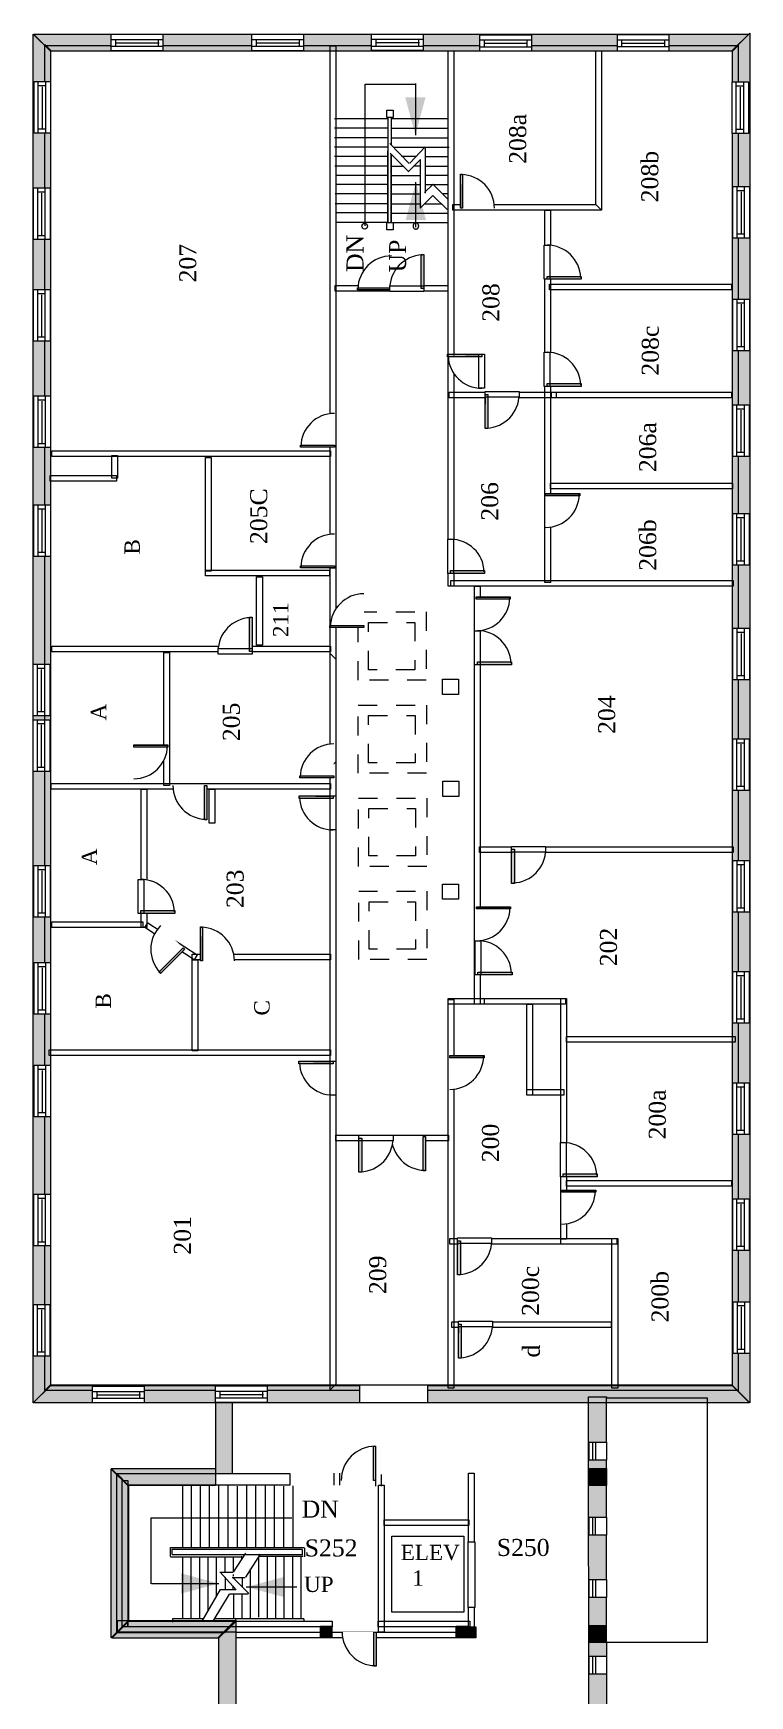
# Model space of a CAD drawing. Header units: inches. Extents: x -2146 to 2329, y -2253 to 2161.
# Drawn here: x 1146 to 1902, y 407 to 2161 of the extents above; entities that cross this region are included whole.
import ezdxf

# ---------------------------------------------------------------- set-up
doc = ezdxf.new("R2010")
doc.units = ezdxf.units.IN
doc.header["$LTSCALE"] = 96
doc.header["$MEASUREMENT"] = 0
doc.linetypes.add('STYLE_01', pattern=[0.416641, 0.208282, -0.208359])
doc.layers.add('None', color=7, linetype='Continuous', lineweight=5)
doc.styles.add('Times', font='Times')

# ---------------------------------------------------------------- blocks, each defined once
blk = doc.blocks.new('Symbol #19')
at = {"layer": 'None', "linetype": 'Continuous', "lineweight": 5}
blk.add_hatch(color=255, dxfattribs=at).paths.add_polyline_path([(-6, 6), (6, 6), (6, -6), (-6, -6)])
at = {"layer": 'None', "color": 7, "linetype": 'Continuous', "lineweight": 5}
blk.add_lwpolyline([(-6, 6), (6, 6), (6, -6), (-6, -6)], close=True, dxfattribs=at)
blk = doc.blocks.new("3' dr lh")
at = {"color": 7, "linetype": 'Continuous', "lineweight": 5}
blk.add_wipeout([(-18, 18.1), (-11, 17.4), (-4.2, 15.4), (2, 12.1), (7.5, 7.6), (11.9, 2.1), (15.3, -4.1), (17.3, -10.9), (18, -17.9), (-18, -17.9)], dxfattribs=at).dxf.layer = 'None'
at = {"layer": 'None', "linetype": 'Continuous', "lineweight": 5}
blk.add_hatch(color=255, dxfattribs=at).paths.add_polyline_path([(-18, -16.1), (18, -16.1), (18, -18.1), (-18, -18.1)])
at = {"layer": 'None', "color": 7, "linetype": 'Continuous', "lineweight": 5}
blk.add_lwpolyline([(-18, -16.1), (18, -16.1), (18, -18.1), (-18, -18.1)], close=True, dxfattribs=at)
blk.add_arc((-18, -17.9), 36, 0, 90, dxfattribs=at)
blk = doc.blocks.new("3' dr rh")
at = {"color": 7, "linetype": 'Continuous', "lineweight": 5}
blk.add_wipeout([(-17, 17.5), (-10.2, 16.7), (-3.6, 14.6), (2.4, 11.3), (7.7, 6.9), (12, 1.5), (15.2, -4.6), (17.2, -11.2), (17.9, -18), (-17.6, -18)], dxfattribs=at).dxf.layer = 'None'
at = {"layer": 'None', "linetype": 'Continuous', "lineweight": 5}
blk.add_hatch(color=255, dxfattribs=at).paths.add_polyline_path([(-17.9, 18), (-15.6, 18), (-15.6, -18), (-17.9, -18)])
at = {"layer": 'None', "color": 7, "linetype": 'Continuous', "lineweight": 5}
blk.add_lwpolyline([(-17.9, 18), (-15.6, 18), (-15.6, -18), (-17.9, -18)], close=True, dxfattribs=at)
blk.add_arc((-17.6, -18), 35.5, 0, 88.9999, dxfattribs=at)
blk = doc.blocks.new("1'6 Pier")
at = {"layer": 'None', "linetype": 'Continuous', "lineweight": 5}
blk.add_hatch(color=255, dxfattribs=at).paths.add_polyline_path([(-9, 9), (9, 9), (9, -9), (-9, -9)])
at = {"layer": 'None', "color": 7, "linetype": 'Continuous', "lineweight": 5}
blk.add_lwpolyline([(-9, 9), (9, 9), (9, -9), (-9, -9)], close=True, dxfattribs=at)
blk = doc.blocks.new('1-7 window')
at = {"color": 7, "linetype": 'Continuous', "lineweight": 5}
blk.add_wipeout([(-9.25, 9.5), (9.25, 9.5), (9.25, -9.5), (-9.25, -9.5)], dxfattribs=at).dxf.layer = 'None'
at = {"layer": 'None', "color": 7, "linetype": 'Continuous', "lineweight": 5}
blk.add_lwpolyline([(-9.25, 9.5), (9.25, 9.5), (9.25, -9.5), (-9.25, -9.5)], close=True, dxfattribs=at)
at = {"color": 7, "linetype": 'Continuous', "lineweight": 5}
blk.add_wipeout([(-9.25, 9.5), (-2.625, 9.5), (-2.625, -9.5), (-9.25, -9.5)], dxfattribs=at).dxf.layer = 'None'
at = {"layer": 'None', "color": 7, "linetype": 'Continuous', "lineweight": 5}
blk.add_lwpolyline([(-9.25, 9.5), (-2.625, 9.5), (-2.625, -9.5), (-9.25, -9.5)], close=True, dxfattribs=at)
at = {"color": 7, "linetype": 'Continuous', "lineweight": 5}
blk.add_wipeout([(-9.125, 9.5), (-5.5, 9.5), (-5.5, -9.5), (-9.125, -9.5)], dxfattribs=at).dxf.layer = 'None'
at = {"layer": 'None', "color": 7, "linetype": 'Continuous', "lineweight": 5}
blk.add_lwpolyline([(-9.125, 9.5), (-5.5, 9.5), (-5.5, -9.5), (-9.125, -9.5)], close=True, dxfattribs=at)
blk = doc.blocks.new("3' drlh")
at = {"color": 7, "linetype": 'Continuous', "lineweight": 5}
blk.add_wipeout([(18, 16.5), (17.3, 9.7), (15.4, 3.2), (12.3, -2.8), (8, -8.2), (2.9, -12.6), (-3.1, -15.9), (-9.5, -18.1), (-16.3, -19), (-17.5, 16.5)], dxfattribs=at).dxf.layer = 'None'
at = {"layer": 'None', "color": 7, "linetype": 'Continuous', "lineweight": 5}
blk.add_arc((-17.5, 16.5), 35.5, 272.0001, 0, dxfattribs=at)
at = {"color": 7, "linetype": 'Continuous', "lineweight": 5}
blk.add_wipeout([(-18, 19.5), (18, 19.5), (18, 13.5), (-18, 13.5)], dxfattribs=at).dxf.layer = 'None'
at = {"layer": 'None', "linetype": 'Continuous', "lineweight": 5}
blk.add_hatch(color=255, dxfattribs=at).paths.add_polyline_path([(-18, 16.5), (-15, 16.5), (-15, -19.5), (-18, -19.5)])
at = {"layer": 'None', "color": 7, "linetype": 'Continuous', "lineweight": 5}
for points in [[(-18, 19.5), (18, 19.5), (18, 13.5), (-18, 13.5)], [(-18, 16.5), (-15, 16.5), (-15, -19.5), (-18, -19.5)]]:
    blk.add_lwpolyline(points, close=True, dxfattribs=at)
blk = doc.blocks.new("4'-6' window")
at = {"color": 7, "linetype": 'Continuous', "lineweight": 5}
blk.add_wipeout([(-27.25, 8.75), (27.25, 8.75), (27.25, -8.75), (-27.25, -8.75)], dxfattribs=at).dxf.layer = 'None'
at = {"layer": 'None', "color": 7, "linetype": 'Continuous', "lineweight": 5}
blk.add_lwpolyline([(-27.25, 8.75), (27.25, 8.75), (27.25, -8.75), (-27.25, -8.75)], close=True, dxfattribs=at)
at = {"color": 7, "linetype": 'Continuous', "lineweight": 5}
blk.add_wipeout([(-27.25, 3.25), (27.25, 3.25), (27.25, -4.25), (-27.25, -4.25)], dxfattribs=at).dxf.layer = 'None'
at = {"layer": 'None', "color": 7, "linetype": 'Continuous', "lineweight": 5}
blk.add_line((-21.75, -0.25), (23.25, -0.25), dxfattribs=at)
for points in [[(-27.25, 3.25), (27.25, 3.25), (27.25, -4.25), (-27.25, -4.25)], [(-27.25, 3.25), (-22.75, 3.25), (-22.75, -4.25), (-27.25, -4.25)], [(22.75, 3.25), (27.25, 3.25), (27.25, -4.25), (22.75, -4.25)]]:
    blk.add_lwpolyline(points, close=True, dxfattribs=at)

msp = doc.modelspace()

# ---------------------------------------------------------------- hatches: boundary and pattern name
at = {"layer": 'None', "linetype": 'Continuous', "lineweight": 5}
for points in [[(1164.2, 2142.1), (1164.2, 733.8), (1146.2, 716), (1146.2, 2159.9)], [(1883.3, 2142), (1164.3, 2142), (1146.4, 2160), (1901.2, 2160)], [(1902.2, 2161), (1902.2, 716), (1884.2, 733.8), (1884.2, 2143.2)], [(1356, 721.3), (1356, 641), (1338.7, 641), (1338.7, 721.3)], [(1341.5, 467.5), (1229, 467.5), (1247, 485.5), (1359.5, 485.5)], [(1592.6, 479.4), (1613.1, 479.4), (1613.1, 467.9), (1592.6, 467.9)]]:
    msp.add_hatch(color=255, dxfattribs=at).paths.add_polyline_path(points)
at = {"layer": 'None', "linetype": 'Continuous', "lineweight": 211}
for points in [[(1732.5, 364), (1732, 722), (1751.2, 722), (1751, 382)], [(1228.5, 646.5), (1338.5, 646.5), (1338.5, 628.5), (1246.5, 628.5)], [(1228.5, 468), (1228.5, 646), (1246.5, 628), (1246.5, 486)], [(1360, 487), (1360, 364), (1342, 382), (1342, 469)]]:
    msp.add_hatch(color=255, dxfattribs=at).paths.add_polyline_path(points)

# ---------------------------------------------------------------- linework, layer by layer
at = {"layer": 'None', "color": 7, "linetype": 'Continuous', "lineweight": 5}
for p, q in [((1496.4, 1957.9), (1496.4, 2107.4)), ((1496.4, 2107.4), (1549.9, 2107.4)), ((1549.4, 2107.9), (1549.4, 2053.4)), ((1583.2, 2070.8), (1523.8, 2070.8)), ((1520.1, 2060.7), (1464.1, 2060.7)), ((1524.4, 2060.7), (1584.2, 2060.7)), ((1519.9, 2040.8), (1463.9, 2040.8)), ((1520, 2050.8), (1464, 2050.8)), ((1520.4, 2046.9), (1520.4, 2034.9)), ((1520.4, 2037.4), (1520.4, 1960.4)), ((1522.3, 2044.6), (1542.9, 2023.4)), ((1524, 2050.5), (1583, 2050.5)), ((1526.3, 2040.7), (1585.2, 2040.7)), ((1543.6, 2024), (1559.9, 2041)), ((1559.9, 2040), (1559.9, 1992.4)), ((1519.9, 2030.9), (1463.9, 2030.9)), ((1520.4, 2020.9), (1464.4, 2020.9)), ((1542.4, 2014.9), (1522.9, 2034.4)), ((1523.9, 2033.4), (1523.9, 1960.9)), ((1523.9, 2020.9), (1535.9, 2020.9)), ((1550.4, 2030.9), (1534.9, 2030.9)), ((1554.9, 2027.9), (1542.1, 2015.1)), ((1554.9, 2020.9), (1547.4, 2020.9)), ((1554.9, 1976.4), (1554.9, 2027.9)), ((1559.9, 2030.9), (1584.4, 2030.9)), ((1559.9, 2020.9), (1583.4, 2020.9)), ((1520.4, 2010.9), (1465.4, 2010.9)), ((1520.4, 2001.4), (1465.4, 2001.4)), ((1523.9, 2010.9), (1554.9, 2010.9)), ((1523.9, 2001.4), (1554.9, 2001.4)), ((1549.9, 1956.4), (1549.9, 2003.9)), ((1559.2, 1992.9), (1568.1, 2001.9)), ((1559.9, 2011.4), (1583.4, 2011.4)), ((1559.9, 2001.4), (1583.4, 2001.4)), ((1567.9, 2001.9), (1583.2, 1986.4)), ((1520.4, 1991.4), (1464.9, 1991.4)), ((1523.9, 1991.4), (1554.9, 1991.4)), ((1567.9, 1989.9), (1554.6, 1976.6)), ((1582.9, 1974.9), (1567.9, 1989.9)), ((1578.9, 1991.9), (1584.4, 1991.9)), ((1520.4, 1980.9), (1464.9, 1980.9)), ((1520.4, 1971.4), (1465.4, 1971.4)), ((1524.4, 1980.9), (1554.9, 1980.9)), ((1524.4, 1971.3), (1584.4, 1971.3)), ((1558.9, 1980.9), (1576.9, 1980.9)), ((1839.5, 719.1), (1839.5, 582.8)), ((1303.9, 563.7), (1303.9, 628)), ((1313.3, 563.8), (1313.3, 628)), ((1322.8, 563), (1322.8, 628.5)), ((1332.2, 563.8), (1332.2, 628.5)), ((1342, 563.1), (1342, 628.5)), ((1351.8, 563.9), (1351.8, 628.6)), ((1361.6, 563.2), (1361.6, 627.9)), ((1371.4, 563), (1371.4, 628.8)), ((1381.2, 563.8), (1381.2, 628.6)), ((1391.1, 563.6), (1391.1, 628.4)), ((1400.9, 562.9), (1400.9, 628.5)), ((1410.7, 563.2), (1410.7, 628)), ((1420.5, 563.6), (1420.5, 628.3)), ((1270.2, 594.5), (1419, 594.5)), ((1270.4, 525), (1270.4, 594.5)), ((1290.9, 553.8), (1290.9, 563.3)), ((1290.9, 563.3), (1432, 563.3)), ((1432.5, 563), (1432.5, 553.5)), ((1366, 553), (1291, 553)), ((1430, 555.3), (1292.7, 555.3)), ((1292.9, 555.8), (1292.9, 561.3)), ((1292.9, 561.3), (1430, 561.3)), ((1303.9, 488.5), (1303.9, 552.5)), ((1312.8, 488.5), (1312.8, 552.5)), ((1321.8, 488.5), (1321.8, 553)), ((1330.7, 497), (1330.7, 552.5)), ((1339.6, 512), (1339.6, 553)), ((1348.6, 537.4), (1348.6, 553)), ((1357.4, 537.3), (1370.4, 557.3)), ((1357.5, 537.6), (1357.5, 553)), ((1366.4, 551), (1366.4, 553.9)), ((1370.4, 532), (1386, 556.2)), ((1431, 553.8), (1384.2, 553.8)), ((1384.3, 489.8), (1384.3, 553.5)), ((1393.2, 488), (1393.2, 553.5)), ((1402.2, 488), (1402.2, 553.5)), ((1411.1, 488.2), (1411.1, 553.6)), ((1420.1, 488), (1420.1, 553.8)), ((1429, 488.1), (1429, 553.8)), ((1430, 561), (1430, 555)), ((1342.9, 537.3), (1356.9, 537.3)), ((1360.2, 518.5), (1343.4, 537.3)), ((1348.6, 531.8), (1348.6, 519)), ((1355.9, 531.7), (1369.9, 531.7)), ((1373.5, 514.5), (1356.5, 531.8)), ((1357.6, 532.8), (1357.6, 534.7)), ((1366.8, 522.2), (1366.8, 531.1)), ((1375.4, 488.5), (1375.4, 540.5)), ((1271, 525.2), (1342, 525.2)), ((1343.5, 519), (1324, 485.5)), ((1336.1, 485.5), (1353.2, 514)), ((1343.4, 519), (1359.9, 519)), ((1353.1, 514.2), (1372.8, 514.2)), ((1356.9, 522.9), (1356.9, 519)), ((1357.8, 488.8), (1357.8, 514.1)), ((1366.7, 488.8), (1366.7, 513.9)), ((1424.2, 521.5), (1371, 521.5)), ((1325, 488), (1293, 488)), ((1293, 488), (1293, 484.5)), ((1431.8, 488), (1337.8, 488)), ((1431.8, 488), (1431.8, 485.5))]:
    msp.add_line(p, q, dxfattribs=at)
for points in [[(1164.2, 2142.1), (1164.2, 733.8), (1146.2, 716), (1146.2, 2159.9)], [(1883.3, 2142), (1164.3, 2142), (1146.4, 2160), (1901.2, 2160)], [(1902.2, 2161), (1902.2, 716), (1884.2, 733.8), (1884.2, 2143.2)], [(1158.2, 728.8), (1158.2, 2149.2), (1164.2, 2143.3), (1164.2, 734.7)], [(1158.2, 2148), (1890.2, 2148), (1884.2, 2142), (1164.2, 2142)], [(1465.3, 2147.6), (1465.3, 1500.4), (1459.4, 1506.4), (1459.4, 2147.6)], [(1583.9, 1577.4), (1583.9, 2142.4), (1589.9, 2142.4), (1589.9, 1577.4)], [(1745.9, 2142.4), (1745.9, 1974.4), (1739.9, 1980.4), (1739.9, 2142.4)], [(1890, 2149), (1890, 728.2), (1884, 734.2), (1884, 2143.1)], [(1745.9, 1974.4), (1588.9, 1974.4), (1588.9, 1980.4), (1739.9, 1980.4)], [(1691.9, 1974.4), (1691.9, 1581.4), (1685.9, 1581.4), (1685.9, 1974.4)], [(1583.7, 1888.8), (1464.8, 1888.8), (1464.8, 1894.8), (1583.7, 1894.8)], [(1882.9, 1890.4), (1690.9, 1890.4), (1690.9, 1896.4), (1882.9, 1896.4)], [(1234.9, 1715.4), (1234.9, 1691.4), (1228.9, 1691.4), (1228.9, 1715.4)], [(1327.9, 1593.4), (1327.9, 1713.4), (1333.9, 1713.4), (1333.9, 1593.4)], [(1233.9, 1688.4), (1163.9, 1688.4), (1163.9, 1694.4), (1233.9, 1694.4)], [(1883.9, 1680.4), (1691.9, 1680.4), (1691.9, 1686.4), (1883.9, 1686.4)], [(1465.6, 1596.9), (1465.6, 1354.9), (1459.6, 1354.9), (1459.6, 1596.9)], [(1381.9, 1515.4), (1381.9, 1587.4), (1387.9, 1587.4), (1387.9, 1515.4)], [(1884.9, 1577.4), (1586.9, 1577.4), (1586.9, 1583.4), (1884.9, 1583.4)], [(1617.9, 1577.4), (1617.9, 1136.4), (1611.9, 1136.4), (1611.9, 1577.4)], [(1459.9, 1508.4), (1165.9, 1508.4), (1165.9, 1514.4), (1459.9, 1514.4)], [(1289.9, 1507.4), (1289.9, 1367.4), (1283.9, 1367.4), (1283.9, 1507.4)], [(1577.9, 1479.4), (1594.9, 1479.4), (1594.9, 1463.4), (1577.9, 1463.4)], [(1459.6, 729.4), (1459.6, 1386.1), (1465.6, 1392.2), (1465.6, 735.5)], [(1578.4, 1371.8), (1595.4, 1371.8), (1595.4, 1355.8), (1578.4, 1355.8)], [(1265.9, 1363.4), (1265.9, 1217.4), (1259.9, 1217.4), (1259.9, 1363.4)], [(1337.9, 1363.4), (1337.9, 1327.4), (1331.9, 1327.4), (1331.9, 1363.4)], [(1578, 1263.2), (1595, 1263.2), (1595, 1247.2), (1578, 1247.2)], [(1267.2, 1222.4), (1319.2, 1188.4), (1315.9, 1183.4), (1263.9, 1217.4)], [(1459.9, 1183.4), (1313.9, 1183.4), (1313.9, 1189.4), (1459.9, 1189.4)], [(1319.9, 1183.4), (1319.9, 1087.4), (1313.9, 1087.4), (1313.9, 1183.4)], [(1621.9, 1136.4), (1583.9, 1136.4), (1583.9, 1142.4), (1621.9, 1142.4)], [(1589.9, 1141.4), (1589.9, 731.4), (1583.9, 731.4), (1583.9, 1141.4)], [(1611.9, 1142.4), (1707.9, 1142.4), (1707.9, 1136.4), (1611.9, 1136.4)], [(1708.9, 1142.4), (1708.9, 888.4), (1702.9, 888.4), (1702.9, 1142.4)], [(1672.9, 1136.4), (1672.9, 1040.4), (1666.9, 1040.4), (1666.9, 1136.4)], [(1886.9, 1096.4), (1708.9, 1096.4), (1708.9, 1102.4), (1886.9, 1102.4)], [(1666.9, 1046.4), (1705.9, 1046.4), (1705.9, 1040.4), (1666.9, 1040.4)], [(1584.2, 992.3), (1465.3, 992.3), (1465.3, 998.3), (1584.2, 998.3)], [(1882.9, 944.4), (1708.9, 944.4), (1708.9, 950.4), (1882.9, 950.4)], [(1761.9, 883.4), (1585.9, 883.4), (1585.9, 889.4), (1761.9, 889.4)], [(1702.9, 889.4), (1762.9, 889.4), (1762.9, 883.4), (1702.9, 883.4)], [(1762.9, 889.4), (1762.9, 731.4), (1756.9, 731.4), (1756.9, 889.4)], [(1755.9, 795.4), (1587.9, 795.4), (1587.9, 801.4), (1755.9, 801.4)], [(1356, 721.3), (1356, 641), (1338.7, 641), (1338.7, 721.3)], [(1732.5, 364), (1732, 722), (1751.2, 722), (1751, 382)], [(1228.5, 646.5), (1338.5, 646.5), (1338.5, 628.5), (1246.5, 628.5)], [(1228.5, 468), (1228.5, 646), (1246.5, 628), (1246.5, 486)], [(1417, 629.1), (1246.4, 629.1), (1234.4, 641.1), (1417, 641.1)], [(1246.4, 628.8), (1246.4, 485.3), (1234.4, 473.3), (1234.4, 640.8)], [(1246, 634), (1246, 479.5), (1240, 479.5), (1240, 634)], [(1510.4, 474), (1510.4, 628.8), (1516.4, 628.8), (1516.4, 474)], [(1605.9, 586.3), (1516.4, 586.3), (1516.4, 592.3), (1605.9, 592.3)], [(1341.5, 467.5), (1229, 467.5), (1247, 485.5), (1359.5, 485.5)], [(1246.2, 485.3), (1360, 485.2), (1348, 473.2), (1234.2, 473.3)], [(1235, 486), (1360, 486), (1360, 474), (1235, 474)], [(1246, 485.3), (1461.5, 485.3), (1461.5, 479.3), (1246, 479.3)], [(1360, 487), (1360, 364), (1342, 382), (1342, 469)], [(1360.2, 474), (1613, 474), (1613, 468), (1360.2, 468)], [(1592.6, 479.4), (1613.1, 479.4), (1613.1, 467.9), (1592.6, 467.9)]]:
    msp.add_lwpolyline(points, close=True, dxfattribs=at)
at = {"layer": 'None', "color": 7, "linetype": 'Continuous', "lineweight": 5, "flags": 128}
msp.add_lwpolyline([(1492.9, 1957.4, -0.414214), (1495.9, 1960.4, -0.414214), (1498.9, 1957.4, -0.414214), (1495.9, 1954.4, -0.414214), (1492.9, 1957.4, -0.414214)], format="xyb", close=True, dxfattribs=at)
at = {"layer": 'None', "color": 7, "linetype": 'Continuous', "lineweight": 5}
msp.add_open_spline([(1548.4, 1960.4), (1549.1, 1960.9), (1549.9, 1960.9), (1550.7, 1960.9), (1551.4, 1960.4), (1552.1, 1960), (1552.5, 1959.2), (1552.9, 1958.5), (1552.9, 1956.8), (1552.5, 1956), (1552.1, 1955.2), (1551.4, 1954.8), (1550.7, 1954.4), (1549.9, 1954.4), (1549.1, 1954.4), (1548.4, 1954.8), (1547.7, 1955.2), (1547.3, 1956), (1546.9, 1956.8), (1546.9, 1958.5), (1547.3, 1959.2), (1547.7, 1960), (1548.4, 1960.4)], degree=2, knots=[0, 0, 0, 0.080566, 0.080566, 0.161131, 0.161131, 0.244492, 0.244492, 0.330565, 0.416639, 0.416639, 0.5, 0.5, 0.580566, 0.580566, 0.661131, 0.661131, 0.744492, 0.744492, 0.830565, 0.916639, 0.916639, 1, 1, 1], dxfattribs=at)
at = {"layer": 'None', "color": 7, "lineweight": 5}
for points in [[(1549.4, 2053.4), (1538.7, 2093.4), (1560.1, 2093.4)], [(1549.9, 2003.9), (1560.6, 1963.9), (1539.2, 1963.9)], [(1342, 525.2), (1302, 514.5), (1302, 536)], [(1371, 521.5), (1411, 532.2), (1411, 510.8)]]:
    msp.add_solid(points, dxfattribs=at)

# ---------------------------------------------------------------- block references
at = {"layer": 'None', "color": 7, "rotation": 180}
for p in [(1455.4, 474.3), (1598.4, 474.3)]:
    msp.add_blockref('Symbol #19', p, dxfattribs=at)

# ---------------------------------------------------------------- texts
at = {"layer": 'None', "color": 7, "attachment_point": 1, "rotation": 90, "style": 'Times'}
for s, insert, char_height in [('208a', (1648.4, 2023.2), 17.96), ('208b', (1787.8, 1982.6), 17.96), ('207', (1300.2, 1898.1), 17.96), ('208', (1620.1, 1856.5), 17.96), ('208c', (1788.3, 1799.7), 17.96), ('206a', (1785.6, 1697.9), 17.96), ('206', (1618.9, 1646.7), 17.96), ('205C', (1375.1, 1622), 17.96), ('206b', (1785.6, 1593.8), 17.96), ('B', (1242.4, 1610.9), 16.2), ('211', (1399.2, 1523.8), 16.16), ('204', (1742.3, 1421.7), 17.96), ('A', (1207, 1435.9), 16.2), ('205', (1346.2, 1414), 17.96), ('A', (1197.2, 1283.2), 16.2), ('203', (1350.2, 1237.9), 17.96), ('202', (1744.2, 1176.5), 17.96), ('B', (1211.9, 1131.8), 16.2), ('C', (1379.3, 1124.5), 16.2), ('200a', (1795.7, 993.8), 17.96), ('200', (1619.7, 969.7), 17.96), ('201', (1294.5, 872.2), 17.96), ('209', (1500.7, 830.6), 17.96), ('200c', (1661.9, 807.6), 17.96), ('200b', (1798.6, 800.7), 17.96), ('d', (1662.8, 763.6), 18)]:
    msp.add_mtext(s, dxfattribs=dict(at, insert=insert, char_height=char_height))
at = {"layer": 'None', "color": 7, "attachment_point": 1, "style": 'Times'}
for s, insert, char_height in [('DN', (1429.4, 612.7), 17.96), ('S252', (1432.6, 571.7), 17.96), ('S250', (1635.3, 572.2), 17.96), ('UP', (1431.9, 532.4), 16.16)]:
    msp.add_mtext(s, dxfattribs=dict(at, insert=insert, char_height=char_height))

# ---------------------------------------------------------------- wipeouts: each hides what was drawn before it
at = {"color": 7, "linetype": 'STYLE_01', "lineweight": 5}
for points in [[(1488.9, 1550.4), (1560.9, 1550.4), (1560.9, 1478.4), (1488.9, 1478.4)], [(1489.1, 1452.1), (1561.1, 1452.1), (1561.1, 1380.1), (1489.1, 1380.1)], [(1489.4, 1353.9), (1561.4, 1353.9), (1561.4, 1281.9), (1489.4, 1281.9)], [(1489.6, 1255.6), (1561.6, 1255.6), (1561.6, 1183.6), (1489.6, 1183.6)]]:
    msp.add_wipeout(points, dxfattribs=at).dxf.layer = 'None'

# ---------------------------------------------------------------- next in the draw order: linework, layer by layer
at = {"layer": 'None', "color": 7, "linetype": 'STYLE_01', "lineweight": 5}
for points in [[(1488.9, 1550.4), (1560.9, 1550.4), (1560.9, 1478.4), (1488.9, 1478.4)], [(1489.1, 1452.1), (1561.1, 1452.1), (1561.1, 1380.1), (1489.1, 1380.1)], [(1489.4, 1353.9), (1561.4, 1353.9), (1561.4, 1281.9), (1489.4, 1281.9)], [(1489.6, 1255.6), (1561.6, 1255.6), (1561.6, 1183.6), (1489.6, 1183.6)]]:
    msp.add_lwpolyline(points, close=True, dxfattribs=at)

# ---------------------------------------------------------------- next in the draw order: block references
at = {"layer": 'None', "color": 7}
for name, p in [("4'-6' window", (1255.6, 2151.2)), ("4'-6' window", (1404.2, 2151.2)), ("4'-6' window", (1530.4, 2151.4)), ("4'-6' window", (1644.6, 2150.7)), ("4'-6' window", (1789.8, 2150.9)), ("3' dr rh", (1614.9, 1994.4)), ("3' dr rh", (1340.5, 1200.1)), ("3' drlh", (1611.9, 870.4)), ("3' drlh", (1612.8, 782.4)), ('1-7 window', (1742, 439))]:
    msp.add_blockref(name, p, dxfattribs=at)
for name, p, rotation in [("4'-6' window", (1155.7, 2082.8), -90), ("4'-6' window", (1892.3, 2082.4), -90), ("4'-6' window", (1155.2, 1970.5), -90), ("4'-6' window", (1893.3, 1972), -90), ("3' drlh", (1704.9, 1919.4), 90), ("3' dr rh", (1506.2, 1908.1), 90), ("4'-6' window", (1155.2, 1863.3), -90), ("4'-6' window", (1893.3, 1853.3), -90), ("4'-6' window", (1155.5, 1751), -90), ("3' dr rh", (1446, 1742), 90), ("4'-6' window", (1893, 1741.6), -90), ("3' dr rh", (1704.9, 1657.4), -90), ("4'-6' window", (1155.5, 1636.2), -90), ("4'-6' window", (1893, 1627), -90), ("3' dr rh", (1446, 1614.7), 90), ("3' drlh", (1603, 1609.1), 90), ("3' dr rh", (1631.6, 1548.4), -90), ("3' drlh", (1359.2, 1525.3), 180), ("4'-6' window", (1893.3, 1506), -90), ("4'-6' window", (1154.9, 1409.4), -90), ("3' dr rh", (1445.3, 1393.2), 90), ("4'-6' window", (1893, 1389.2), -90), ("4'-6' window", (1155.4, 1255.6), -90), ("4'-6' window", (1893.1, 1260.9), -90), ("3' drlh", (1276.2, 1250.2), 90), ("3' drlh", (1631.9, 1185.4), 90), ("4'-6' window", (1155.7, 1153.1), -90), ("4'-6' window", (1893, 1143.6), -90), ("4'-6' window", (1155.7, 1044.9), -90), ("3' drlh", (1446, 1058.5), -90), ("3' dr rh", (1603.9, 1064.4), -90), ("4'-6' window", (1893, 1026.3), -90), ("3' dr rh", (1542.1, 978.7), 180), ("3' drlh", (1721.9, 972.4), 90), ("4'-6' window", (1155.5, 908.6), -90), ("3' dr rh", (1721.9, 922.4), -90), ("4'-6' window", (1893, 903.8), -90), ("4'-6' window", (1155, 792.3), -90), ("4'-6' window", (1893.5, 795.3), -90), ("3' dr lh", (1489.2, 652), 90), ("3' dr rh", (1490, 456), 180)]:
    msp.add_blockref(name, p, dxfattribs=dict(at, rotation=rotation))

# ---------------------------------------------------------------- next in the draw order: wipeouts: each hides what was drawn before it
at = {"color": 7, "linetype": 'Continuous', "lineweight": 5}
for points in [[(1519.3, 2079.8), (1525.8, 2079.8), (1525.8, 2072.2), (1519.3, 2072.2)], [(1519.4, 1961.2), (1525.8, 1961.2), (1525.8, 1953.7), (1519.4, 1953.7)], [(1751, 721), (1857.3, 721), (1857.3, 463.1), (1751, 463.1)], [(1524.4, 575.3), (1600.4, 575.3), (1600.4, 494.8), (1524.4, 494.8)]]:
    msp.add_wipeout(points, dxfattribs=at).dxf.layer = 'None'

# ---------------------------------------------------------------- next in the draw order: hatches: boundary and pattern name
at = {"layer": 'None', "linetype": 'Continuous', "lineweight": 5}
msp.add_hatch(color=255, dxfattribs=at).paths.add_polyline_path([(1902, 716), (1146.2, 716), (1164.2, 734), (1884, 734)])

# ---------------------------------------------------------------- next in the draw order: linework, layer by layer
at = {"layer": 'None', "color": 7, "linetype": 'Continuous', "lineweight": 5}
for p, q in [((1520.1, 2070.6), (1464.1, 2070.6)), ((1520.4, 2071.4), (1520.4, 2046.4)), ((1523.9, 2071.9), (1523.9, 2043.4)), ((1520.4, 1961.4), (1520.4, 2036.9)), ((1523.9, 1961.4), (1523.9, 2033.9)), ((1519.4, 1961.4), (1465.9, 1961.4)), ((1523.4, 1961.4), (1583.4, 1961.4)), ((1463.5, 641.5), (1463.5, 629)), ((1469.5, 641.5), (1469.5, 629)), ((1507.3, 640.2), (1507.3, 627.8)), ((1513.2, 640.2), (1513.2, 627.8))]:
    msp.add_line(p, q, dxfattribs=at)
for points in [[(1519.3, 2079.8), (1525.8, 2079.8), (1525.8, 2072.2), (1519.3, 2072.2)], [(1519.4, 1961.2), (1525.8, 1961.2), (1525.8, 1953.7), (1519.4, 1953.7)], [(1882.9, 1776.4), (1692.9, 1776.4), (1692.9, 1782.4), (1882.9, 1782.4)], [(1459.9, 1714.4), (1165.9, 1714.4), (1165.9, 1720.4), (1459.9, 1720.4)], [(1458.9, 1588.4), (1327.9, 1588.4), (1327.9, 1594.4), (1458.9, 1594.4)], [(1459.9, 1363.4), (1164.9, 1363.4), (1164.9, 1369.4), (1459.9, 1369.4)], [(1884.9, 1296.4), (1616.9, 1296.4), (1616.9, 1302.4), (1884.9, 1302.4)], [(1261.9, 1217.4), (1165.9, 1217.4), (1165.9, 1223.4), (1261.9, 1223.4)], [(1459.9, 1082.4), (1162.9, 1082.4), (1162.9, 1088.4), (1459.9, 1088.4)], [(1902, 716), (1146.2, 716), (1164.2, 734), (1884, 734)], [(1889.5, 728.8), (1158.8, 728.8), (1164.7, 734.8), (1883.5, 734.8)], [(1751, 721), (1857.3, 721), (1857.3, 463.1), (1751, 463.1)], [(1524.4, 575.3), (1600.4, 575.3), (1600.4, 494.8), (1524.4, 494.8)], [(1510, 485.5), (1607, 485.5), (1607, 479.5), (1510, 479.5)]]:
    msp.add_lwpolyline(points, close=True, dxfattribs=at)

# ---------------------------------------------------------------- next in the draw order: block references
at = {"layer": 'None', "color": 7}
for name, p, rotation in [("3' drlh", (1540.4, 1908.1), 180), ("3' drlh", (1631.4, 1512.6), 90), ("4'-6' window", (1154.9, 1467.9), -90), ("3' dr rh", (1631.9, 1221.4), -90)]:
    msp.add_blockref(name, p, dxfattribs=dict(at, rotation=rotation))
for name, p in [("3' drlh", (1507.9, 978.7)), ("1'6 Pier", (1742, 637.5)), ("1'6 Pier", (1741.5, 472))]:
    msp.add_blockref(name, p, dxfattribs=at)

# ---------------------------------------------------------------- next in the draw order: texts
at = {"layer": 'None', "color": 7, "insert": (1476.7, 1909.1), "char_height": 17.96, "attachment_point": 1, "rotation": 90, "style": 'Times'}
msp.add_mtext('DN', dxfattribs=at)
at = {"layer": 'None', "color": 7, "insert": (1533.9, 566), "char_height": 16.16, "attachment_point": 1, "style": 'Times'}
msp.add_mtext('ELEV\\P  1', dxfattribs=at)

# ---------------------------------------------------------------- next in the draw order: wipeouts: each hides what was drawn before it
at = {"color": 7, "linetype": 'STYLE_01', "lineweight": 5}
for points in [[(1499.9, 1539.4), (1548.9, 1539.4), (1548.9, 1489.4), (1499.9, 1489.4)], [(1500.1, 1441.1), (1549.1, 1441.1), (1549.1, 1391.1), (1500.1, 1391.1)], [(1500.4, 1342.9), (1549.4, 1342.9), (1549.4, 1292.9), (1500.4, 1292.9)], [(1500.6, 1244.6), (1549.6, 1244.6), (1549.6, 1194.6), (1500.6, 1194.6)]]:
    msp.add_wipeout(points, dxfattribs=at).dxf.layer = 'None'

# ---------------------------------------------------------------- next in the draw order: linework, layer by layer
at = {"layer": 'None', "color": 7, "linetype": 'STYLE_01', "lineweight": 5}
for points in [[(1499.9, 1539.4), (1548.9, 1539.4), (1548.9, 1489.4), (1499.9, 1489.4)], [(1500.1, 1441.1), (1549.1, 1441.1), (1549.1, 1391.1), (1500.1, 1391.1)], [(1500.4, 1342.9), (1549.4, 1342.9), (1549.4, 1292.9), (1500.4, 1292.9)], [(1500.6, 1244.6), (1549.6, 1244.6), (1549.6, 1194.6), (1500.6, 1194.6)]]:
    msp.add_lwpolyline(points, close=True, dxfattribs=at)

# ---------------------------------------------------------------- next in the draw order: block references
at = {"layer": 'None', "color": 7}
for name, p, rotation in [("3' drlh", (1704.9, 1806.4), 90), ("3' dr rh", (1270.3, 1392.2), -90), ("3' drlh", (1446.1, 1338.4), -90), ("3' dr rh", (1280.5, 1194.1), 135)]:
    msp.add_blockref(name, p, dxfattribs=dict(at, rotation=rotation))
for name, p in [("3' drlh", (1668.9, 1283.4)), ("4'-6' window", (1236, 724.6)), ("4'-6' window", (1365.8, 725)), ('1-7 window', (1742, 665)), ('1-7 window', (1741.9, 585.6)), ('1-7 window', (1742, 520))]:
    msp.add_blockref(name, p, dxfattribs=at)

# ---------------------------------------------------------------- next in the draw order: texts
at = {"layer": 'None', "color": 7, "insert": (1521.6, 1908.6), "char_height": 17.96, "attachment_point": 1, "rotation": 90, "style": 'Times'}
msp.add_mtext('UP', dxfattribs=at)

# ---------------------------------------------------------------- next in the draw order: wipeouts: each hides what was drawn before it
at = {"color": 7, "linetype": 'Continuous', "lineweight": 5}
for points in [[(1490.9, 734.9), (1562.2, 734.9), (1562.2, 715.9), (1490.9, 715.9)], [(1605.4, 568.8), (1610.9, 568.8), (1610.9, 503.3), (1605.4, 503.3)]]:
    msp.add_wipeout(points, dxfattribs=at).dxf.layer = 'None'

# ---------------------------------------------------------------- next in the draw order: linework, layer by layer
at = {"layer": 'None', "color": 7, "linetype": 'Continuous', "lineweight": 5}
for points in [[(1697.9, 1776.4), (1584.9, 1776.4), (1584.9, 1782.4), (1697.9, 1782.4)], [(1490.9, 734.9), (1562.2, 734.9), (1562.2, 715.9), (1490.9, 715.9)], [(1605.4, 468), (1605.4, 641.5), (1611.4, 641.5), (1611.4, 468)], [(1605.4, 568.8), (1610.9, 568.8), (1610.9, 503.3), (1605.4, 503.3)]]:
    msp.add_lwpolyline(points, close=True, dxfattribs=at)

# ---------------------------------------------------------------- next in the draw order: block references
at = {"layer": 'None', "color": 7}
for p, rotation in [((1477.1, 1551.7), 90), ((1311.4, 1349.1), 180)]:
    msp.add_blockref("3' dr rh", p, dxfattribs=dict(at, rotation=rotation))

# ---------------------------------------------------------------- next in the draw order: block references
msp.add_blockref("3' drlh", (1640.9, 1763.4), dxfattribs=at)

# ---------------------------------------------------------------- next in the draw order: wipeouts: each hides what was drawn before it
at = {"color": 7, "linetype": 'Continuous', "lineweight": 5}
msp.add_wipeout([(1605, 569), (1612, 569), (1612, 500), (1605, 500)], dxfattribs=at).dxf.layer = 'None'

# ---------------------------------------------------------------- next in the draw order: linework, layer by layer
at = {"layer": 'None', "color": 7, "linetype": 'Continuous', "lineweight": 5}
msp.add_lwpolyline([(1605, 569), (1612, 569), (1612, 500), (1605, 500)], close=True, dxfattribs=at)

# ---------------------------------------------------------------- next in the draw order: block references
at = {"layer": 'None', "color": 7, "rotation": -90}
msp.add_blockref("3' drlh", (1602.9, 1804.4), dxfattribs=at)

doc.saveas('drawing.dxf')
